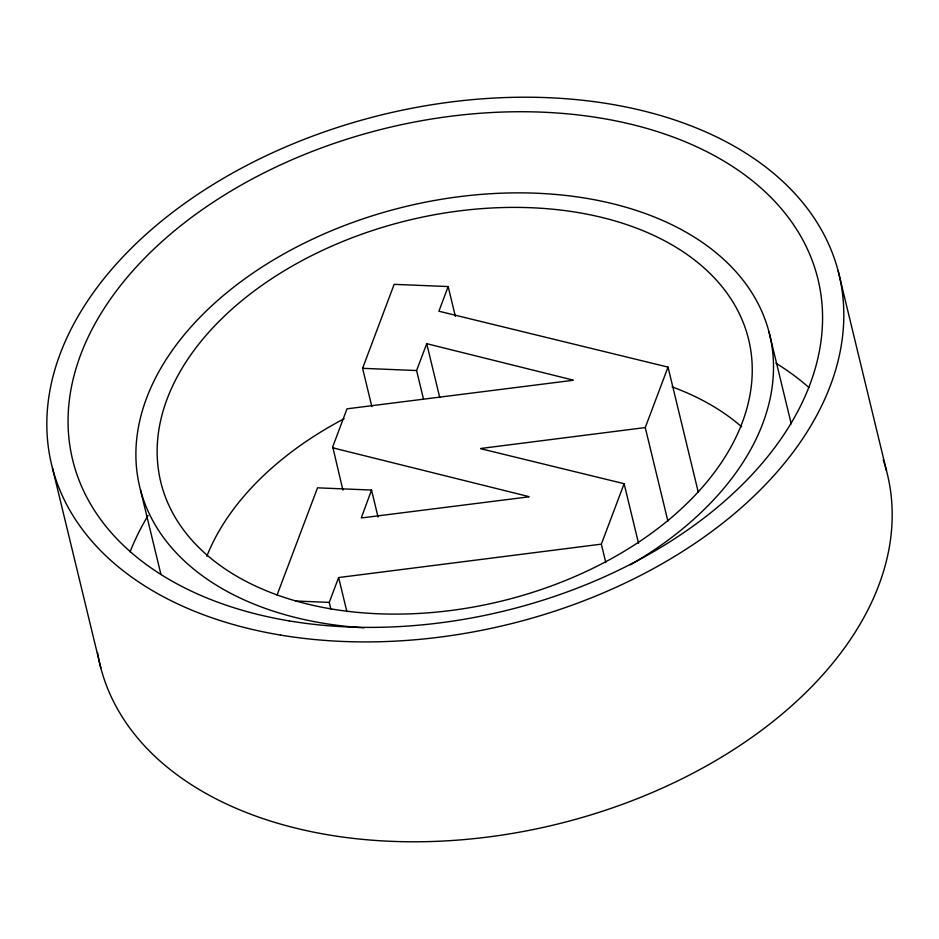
<?xml version="1.0" encoding="UTF-8"?>
<svg xmlns="http://www.w3.org/2000/svg" width="939" height="939" viewBox="0 0 939 939"><rect width="100%" height="100%" fill="white"/><g stroke="black" fill="none" stroke-linecap="round" stroke-linejoin="round"><path stroke-width="1.41" d="M371.856 406.622L362.595 368.323L394.157 284.341L448.161 286.559L455.368 316.337M277.04 595.103L317.523 487.834L371.527 490.052L378.041 517.013M371.527 490.052L361.351 517.729M448.161 286.559L438.9 311.22L668.028 367.114L698.217 491.942M330.974 609.481L329.249 602.392L338.627 577.544L601.347 544.151L624.118 483.702L480.768 448.725M423.466 398.911L416.599 370.541L426.717 343.686L573.013 380.06M667.911 521.18L645.257 427.562L668.028 367.114M528.716 496.86L362.372 517.835A2.418 1.573 -13.6 0 1 361.914 517.847L361.867 517.847M480.897 448.455L645.257 427.562M572.931 380.318L347.007 408.829L332.911 446.295A16.409 10.634 -13.6 0 1 332.711 446.776L342.888 490.076M362.595 368.323L416.599 370.541M295.515 601.007L329.249 602.392M334.343 448.232L527.237 496.191A13.087 8.474 -13.6 0 1 527.659 496.308L528.997 496.708M334.084 448.161L333.979 448.126A3.24 2.101 -13.6 0 0 333.521 448.02L332.594 447.516M838.175 271.007L886.533 470.885M768.982 331.913L791.237 423.888M624.118 483.702L638.532 543.282M601.347 544.151L605.808 562.59M426.717 343.686L439.757 397.584M338.627 577.544L346.867 611.582M140.416 489.595L160.956 574.504M52.467 468.115L100.825 667.993M206.838 556.205A302.44 196.016 -13.6 0 1 344.108 418.747M672.101 386.891A302.44 196.016 -13.6 0 1 741.622 426.811M364.015 627.827A324.037 210.019 -13.6 0 1 178.246 342.289A324.037 210.019 -13.6 0 1 673.005 225.29A324.037 210.019 -13.6 0 1 630.362 564.844M883.223 459.828A405.049 262.521 -13.6 0 1 557.285 824.137A405.049 262.521 -13.6 0 1 97.503 652.488M130.098 551.839A383.452 248.518 -13.6 0 1 148.022 515.581M775.931 363.193A383.452 248.518 -13.6 0 1 808.89 387.49M331.62 609A302.44 196.016 -13.6 0 0 750.848 350.881A302.44 196.016 -13.6 0 0 281.63 272.38A302.44 196.016 -13.6 0 0 331.62 609M280.479 635.069A405.049 262.521 -13.6 0 0 841.943 289.365A405.049 262.521 -13.6 0 0 213.54 184.244A405.049 262.521 -13.6 0 0 280.479 635.069M289.271 620.914A383.452 248.518 -13.6 0 0 820.792 293.649A383.452 248.518 -13.6 0 0 225.9 194.127A383.452 248.518 -13.6 0 0 289.271 620.914"/></g></svg>
